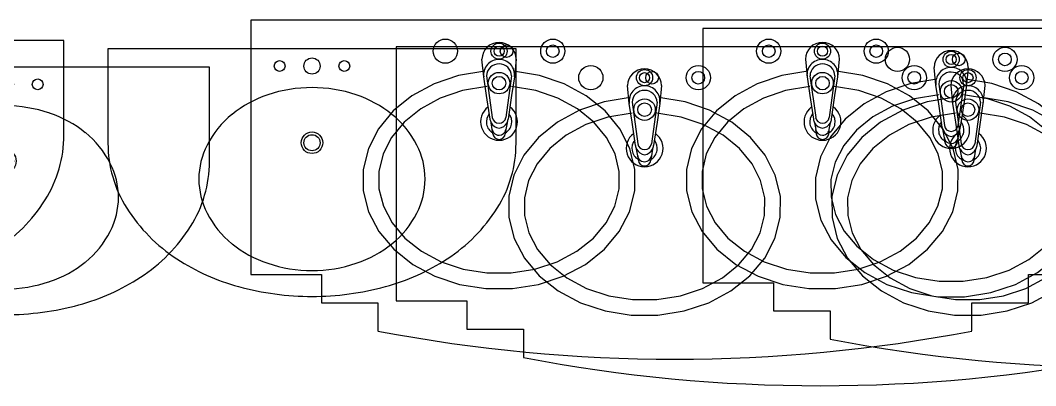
# Model space of a CAD drawing. Header units: inches. Extents: x -610279 to 716273, y -3458896 to 18603.
# Drawn here: x 1509 to 3304, y 17901 to 18548 of the extents above; entities that cross this region are included whole.
import ezdxf

# ---------------------------------------------------------------- set-up
doc = ezdxf.new("R2010")
doc.units = ezdxf.units.IN
doc.layers.add('6.Furniture', color=2, linetype='Continuous')
doc.layers.add('freecads.com', color=7, linetype='Continuous')
doc.styles.add('PL-01$0$Standard', font='ARIALN.TTF')

# ---------------------------------------------------------------- blocks, each defined once
blk = doc.blocks.new('bathroom blocks')
at = {"layer": 'freecads.com'}
for p, q in [((3543, 17969.4), (2043, 17969.4)), ((2043, 17969.4), (2043, 17519.4)), ((1712.7, 17933.5), (991, 17933.5)), ((991, 17933.5), (991, 17766.4)), ((1712.7, 17766.4), (1712.7, 17933.5)), ((2455, 17869.1), (2451.8, 17900.6)), ((2512.2, 17900.6), (2509.1, 17869.1)), ((3023.6, 17900.6), (3026.7, 17869.1)), ((3080.8, 17869.1), (3084, 17900.6)), ((2410.4, 17871.8), (2367, 17857.1)), ((2456.7, 17879.4), (2410.4, 17871.8)), ((2460, 17836.1), (2455, 17869.1)), ((2460, 17871.1), (2470, 17797.4)), ((2504.1, 17871.1), (2494, 17797.4)), ((2509.1, 17869.1), (2504.1, 17836.1)), ((2553.6, 17871.8), (2507.4, 17879.4)), ((2597, 17857.1), (2553.6, 17871.8)), ((2981.9, 17871.8), (2938.4, 17857.1)), ((3028.1, 17879.4), (2981.9, 17871.8)), ((3026.7, 17869.1), (3031.7, 17836.1)), ((3031.7, 17871.1), (3041.8, 17797.4)), ((3075.8, 17871.1), (3065.8, 17797.4)), ((3075.8, 17836.1), (3080.8, 17869.1)), ((3125, 17871.8), (3078.8, 17879.4)), ((3168.5, 17857.1), (3125, 17871.8)), ((2367, 17857.1), (2327.9, 17835.8)), ((2417.2, 17844.8), (2378.1, 17831.6)), ((2460.3, 17852), (2417.2, 17844.8)), ((2546.8, 17844.8), (2503.7, 17852)), ((2585.9, 17831.6), (2546.8, 17844.8)), ((2636.1, 17835.8), (2597, 17857.1)), ((2938.4, 17857.1), (2899.3, 17835.8)), ((2988.6, 17844.8), (2949.5, 17831.6)), ((3031.7, 17852), (2988.6, 17844.8)), ((3118.3, 17844.8), (3075.1, 17852)), ((3157.4, 17831.6), (3118.3, 17844.8)), ((3207.5, 17835.8), (3168.5, 17857.1)), ((2327.9, 17835.8), (2294.7, 17808.9)), ((2378.1, 17831.6), (2343.4, 17812.8)), ((2466, 17794.4), (2460, 17836.1)), ((2504.1, 17836.1), (2498, 17794.4)), ((2620.7, 17812.8), (2585.9, 17831.6)), ((2669.3, 17808.9), (2636.1, 17835.8)), ((2899.3, 17835.8), (2866.2, 17808.9)), ((2949.5, 17831.6), (2914.8, 17812.8)), ((3031.7, 17836.1), (3037.7, 17794.4)), ((3069.8, 17794.4), (3075.8, 17836.1)), ((3192.1, 17812.8), (3157.4, 17831.6)), ((3240.7, 17808.9), (3207.5, 17835.8)), ((2294.7, 17808.9), (2268.7, 17777.4)), ((2343.4, 17812.8), (2314.3, 17789.2)), ((2649.7, 17789.2), (2620.7, 17812.8)), ((2695.3, 17777.4), (2669.3, 17808.9)), ((2866.2, 17808.9), (2840.1, 17777.4)), ((2914.8, 17812.8), (2885.7, 17789.2)), ((3221.1, 17789.2), (3192.1, 17812.8)), ((3266.7, 17777.4), (3240.7, 17808.9)), ((2268.7, 17777.4), (2250.9, 17742.3)), ((2314.3, 17789.2), (2292, 17762.1)), ((2470, 17776.1), (2468, 17788.1)), ((2471, 17768.6), (2470, 17776.1)), ((2494.1, 17776.1), (2493, 17768.6)), ((2496.1, 17788.1), (2494, 17776.1)), ((2672, 17762.1), (2649.7, 17789.2)), ((2713.2, 17742.3), (2695.3, 17777.4)), ((2840.1, 17777.4), (2822.3, 17742.3)), ((2885.7, 17789.2), (2863.4, 17762.1)), ((3039.7, 17788.1), (3041.8, 17776.1)), ((3041.7, 17776.1), (3042.8, 17768.6)), ((3064.8, 17768.6), (3065.8, 17776.1)), ((3065.8, 17776.1), (3067.8, 17788.1)), ((3243.5, 17762.1), (3221.1, 17789.2)), ((3284.6, 17742.3), (3266.7, 17777.4)), ((2292, 17762.1), (2277, 17732.7)), ((2687, 17732.7), (2672, 17762.1)), ((2863.4, 17762.1), (2848.4, 17732.7)), ((3258.5, 17732.7), (3243.5, 17762.1)), ((2250.9, 17742.3), (2241.9, 17705.2)), ((2722.2, 17705.2), (2713.2, 17742.3)), ((2822.3, 17742.3), (2813.3, 17705.2)), ((3293.6, 17705.2), (3284.6, 17742.3)), ((2277, 17732.7), (2269.5, 17701.9)), ((2694.5, 17701.9), (2687, 17732.7)), ((2848.4, 17732.7), (2841, 17701.9)), ((3265.9, 17701.9), (3258.5, 17732.7)), ((2241.9, 17705.2), (2242, 17667.3)), ((2269.5, 17701.9), (2269.7, 17670.8)), ((2694.3, 17670.8), (2694.5, 17701.9)), ((2722, 17667.3), (2722.2, 17705.2)), ((2813.3, 17705.2), (2813.5, 17667.3)), ((2841, 17701.9), (2841.1, 17670.8)), ((3265.8, 17670.8), (3265.9, 17701.9)), ((3293.4, 17667.3), (3293.6, 17705.2)), ((2242, 17667.3), (2251.4, 17630.2)), ((2269.7, 17670.8), (2277.4, 17640.1)), ((2686.6, 17640.1), (2694.3, 17670.8)), ((2712.6, 17630.2), (2722, 17667.3)), ((2813.5, 17667.3), (2822.8, 17630.2)), ((2841.1, 17670.8), (2848.8, 17640.1)), ((3258, 17640.1), (3265.8, 17670.8)), ((3284.1, 17630.2), (3293.4, 17667.3)), ((2251.4, 17630.2), (2269.6, 17595.3)), ((2277.4, 17640.1), (2292.7, 17610.8)), ((2671.3, 17610.8), (2686.6, 17640.1)), ((2694.5, 17595.3), (2712.6, 17630.2)), ((2822.8, 17630.2), (2841, 17595.3)), ((2848.8, 17640.1), (2864.1, 17610.8)), ((3242.7, 17610.8), (3258, 17640.1)), ((3265.9, 17595.3), (3284.1, 17630.2)), ((2269.6, 17595.3), (2295.9, 17563.9)), ((2292.7, 17610.8), (2315.3, 17583.8)), ((2648.7, 17583.8), (2671.3, 17610.8)), ((2668.2, 17563.9), (2694.5, 17595.3)), ((2841, 17595.3), (2867.3, 17563.9)), ((2864.1, 17610.8), (2886.7, 17583.8)), ((3220.2, 17583.8), (3242.7, 17610.8)), ((3239.6, 17563.9), (3265.9, 17595.3)), ((2315.3, 17583.8), (2344.6, 17560.4)), ((2619.5, 17560.4), (2648.7, 17583.8)), ((2886.7, 17583.8), (2916, 17560.4)), ((3190.9, 17560.4), (3220.2, 17583.8)), ((2295.9, 17563.9), (2329.3, 17537.2)), ((2344.6, 17560.4), (2379.5, 17541.7)), ((2584.5, 17541.7), (2619.5, 17560.4)), ((2634.7, 17537.2), (2668.2, 17563.9)), ((2867.3, 17563.9), (2900.7, 17537.2)), ((2916, 17560.4), (2950.9, 17541.7)), ((3156, 17541.7), (3190.9, 17560.4)), ((3206.2, 17537.2), (3239.6, 17563.9)), ((2379.5, 17541.7), (2418.7, 17528.7)), ((2545.3, 17528.7), (2584.5, 17541.7)), ((2950.9, 17541.7), (2990.1, 17528.7)), ((3116.7, 17528.7), (3156, 17541.7)), ((2329.3, 17537.2), (2368.5, 17516.2)), ((2418.7, 17528.7), (2460.6, 17522.1)), ((2460.6, 17522.1), (2503.4, 17522.1)), ((2503.4, 17522.1), (2545.3, 17528.7)), ((2595.5, 17516.2), (2634.7, 17537.2)), ((2900.7, 17537.2), (2940, 17516.2)), ((2990.1, 17528.7), (3032, 17522.1)), ((3032, 17522.1), (3074.8, 17522.1)), ((3074.8, 17522.1), (3116.7, 17528.7)), ((3166.9, 17516.2), (3206.2, 17537.2)), ((2043, 17519.4), (2167.8, 17519.4)), ((2167.8, 17519.4), (2167.8, 17469.4)), ((2368.5, 17516.2), (2412.1, 17501.8)), ((2551.9, 17501.8), (2595.5, 17516.2)), ((2940, 17516.2), (2983.6, 17501.8)), ((3123.3, 17501.8), (3166.9, 17516.2)), ((3418, 17519.4), (3543, 17519.4)), ((3418, 17469.4), (3418, 17519.4)), ((2412.1, 17501.8), (2458.4, 17494.4)), ((2458.4, 17494.4), (2505.6, 17494.4)), ((2505.6, 17494.4), (2551.9, 17501.8)), ((2983.6, 17501.8), (3029.8, 17494.4)), ((3029.8, 17494.4), (3077, 17494.4)), ((3077, 17494.4), (3123.3, 17501.8)), ((2167.8, 17469.4), (2267.8, 17469.4)), ((2267.8, 17469.4), (2267.8, 17419.4)), ((3318, 17419.4), (3318, 17469.4)), ((3318, 17469.4), (3418, 17469.4))]:
    blk.add_line(p, q, dxfattribs=at)
for centre, radius in [((2387, 17914.7), 21.4), ((2577, 17914.7), 21.4), ((2958.8, 17914.7), 21.4), ((3148.8, 17914.7), 21.4), ((1351.9, 17902.9), 14.3), ((2482, 17914.7), 14.3), ((2482, 17914.7), 8.92), ((2495.4, 17914.7), 11.2), ((2577, 17914.7), 11.2), ((2958.8, 17914.7), 11.2), ((3053.8, 17914.7), 14.3), ((3053.8, 17914.7), 8.92), ((3148.8, 17914.7), 11.2), ((1294.7, 17902.9), 9.52), ((1409, 17902.9), 9.52), ((2482, 17858.1), 19), ((2482, 17858.1), 12), ((3053.8, 17858.1), 19), ((3053.8, 17858.1), 12), ((1351.9, 17767.1), 19.1), ((1351.9, 17767.1), 14.3)]:
    blk.add_circle(centre, radius, dxfattribs=at)
for centre, radius, start, end in [((2481.7, 17900.2), 29.9, 89.3443, 179.2708), ((2482.3, 17900.2), 29.9, 0.7292, 90.6557), ((3053.4, 17900.2), 29.9, 89.3443, 179.2708), ((3054.1, 17900.2), 29.9, 0.7292, 90.6557), ((2481.7, 17873.2), 27, 89.2747, 188.6156), ((2482.3, 17873.2), 27, 351.3844, 90.7253), ((3053.4, 17873.2), 27, 89.2747, 188.6156), ((3054.1, 17873.2), 27, 351.3844, 90.7253), ((2481.5, 17870.6), 21.5, 88.6678, 178.6678), ((2482.5, 17870.6), 21.5, 1.3322, 91.3322), ((3053.3, 17870.6), 21.5, 88.6678, 178.6678), ((3054.3, 17870.6), 21.5, 1.3322, 91.3322), ((1351.9, 17618.4), 246.4, 90, 108.5371), ((1351.9, 17618.4), 246.4, 71.4629, 90), ((1338, 17659.7), 202.7, 108.5371, 128.991), ((1365.7, 17659.7), 202.7, 51.009, 71.4629), ((1316.7, 17686.1), 168.9, 128.991, 152.9023), ((1387, 17686.1), 168.9, 27.0977, 51.009), ((2482, 17789.6), 32.6, 125.9977, 54.0023), ((3053.8, 17789.6), 32.6, 125.9977, 54.0023), ((2482, 17789.6), 22.5, 140.5417, 240.1456), ((2484.2, 17796.6), 18.4, 186.9811, 207.7666), ((2481.4, 17798.9), 11.6, 187.5946, 272.7942), ((2482.6, 17798.9), 11.6, 267.2058, 352.4054), ((2482, 17789.6), 22.5, 299.8544, 39.4583), ((2479.8, 17796.6), 18.4, 332.2334, 353.0189), ((3053.8, 17789.6), 22.5, 140.5417, 240.1456), ((3056, 17796.6), 18.4, 186.9811, 207.7666), ((3053.2, 17798.9), 11.6, 187.5946, 272.7942), ((3054.3, 17798.9), 11.6, 267.2058, 352.4054), ((3053.8, 17789.6), 22.5, 299.8544, 39.4583), ((3051.5, 17796.6), 18.4, 332.2334, 353.0189), ((2484.2, 17796.6), 18.4, 207.7666, 263.0189), ((2481.4, 17777.6), 11.6, 187.5946, 220.849), ((2479.8, 17796.6), 18.4, 276.9811, 332.2334), ((2482.6, 17777.6), 11.6, 267.2058, 352.4054), ((3056, 17796.6), 18.4, 207.7666, 263.0189), ((3053.2, 17777.6), 11.6, 187.5946, 272.7942), ((3051.5, 17796.6), 18.4, 276.9811, 332.2334), ((3054.3, 17777.6), 11.6, 319.151, 352.4054), ((1206.3, 17766.4), 215.2, 180, 212.3267), ((1283.9, 17702.8), 132.1, 152.9023, 180), ((1419.8, 17702.8), 132.1, 0, 27.0977), ((1497.5, 17766.4), 215.2, 327.6733, 0), ((2481.6, 17769.2), 10.6, 183.1717, 272.2809), ((2481.4, 17777.6), 11.6, 220.849, 272.7942), ((2482.4, 17769.2), 10.6, 267.7191, 356.8283), ((3053.4, 17769.2), 10.6, 183.1717, 272.2809), ((3054.3, 17777.6), 11.6, 267.2058, 319.151), ((3054.2, 17769.2), 10.6, 267.7191, 356.8283), ((1283.9, 17702.8), 132.1, 180, 207.0977), ((1419.8, 17702.8), 132.1, 332.9023, 360), ((1276, 17810.5), 297.7, 212.3267, 236.7934), ((1427.8, 17810.5), 297.7, 303.2066, 327.6733), ((1316.7, 17719.6), 168.9, 207.0977, 231.009), ((1387, 17719.6), 168.9, 308.991, 332.9023), ((1338, 17745.9), 202.7, 231.009, 251.4629), ((1365.7, 17745.9), 202.7, 288.5371, 308.991), ((1321.8, 17880.6), 381.4, 236.7934, 254.8305), ((1381.9, 17880.6), 381.4, 285.1695, 303.2066), ((1351.9, 17787.3), 246.4, 251.4629, 270), ((1351.9, 17787.3), 246.4, 270, 288.5371), ((1351.9, 17991.4), 496.3, 254.8305, 270), ((1351.9, 17991.4), 496.3, 270, 285.1695), ((2792.9, 20151.4), 2782.1, 259.1209, 280.8791)]:
    blk.add_arc(centre, radius, start, end, dxfattribs=at)
at = {"layer": 'freecads.com', "style": 'PL-01$0$Standard', "flags": 8}
for tag, p in [('MODELNUMBER', (515.5, 11335.7)), ('TRADENAME', (515.5, 11335.7)), ('PRODUCT', (515.5, 11335.6)), ('MATERIAL', (515.5, 11335.6))]:
    blk.add_attdef(tag, p, '', height=0.0254, dxfattribs=at)

msp = doc.modelspace()

# ---------------------------------------------------------------- block references
at = {"layer": '6.Furniture'}
for p in [(-126.67819, 578.3652), (672.68545, 563.83491), (130.56463, 531.42491)]:
    msp.add_blockref('bathroom blocks', p, dxfattribs=at)

doc.saveas('drawing.dxf')
